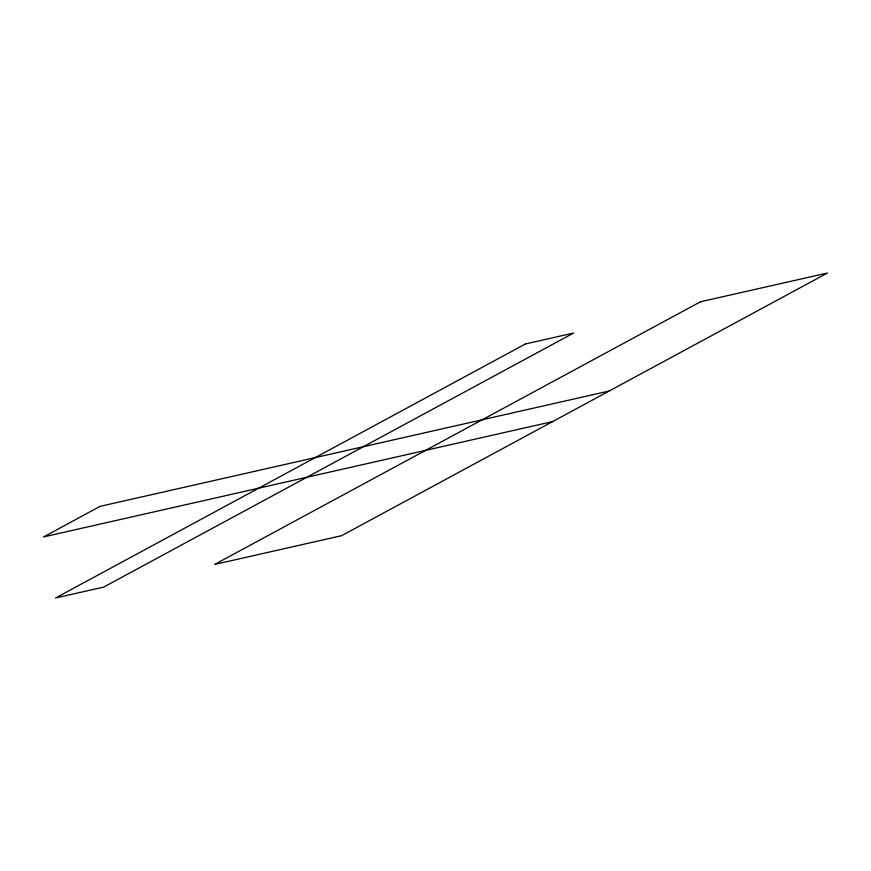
<?xml version="1.0" encoding="UTF-8"?>
<svg xmlns="http://www.w3.org/2000/svg" width="871" height="871" viewBox="0 0 871 871"><rect width="100%" height="100%" fill="white"/><g stroke="black" fill="none" stroke-linecap="round" stroke-linejoin="round"><path stroke-width="1.31" d="M609.221 391.003L100.1 506.345L43.55 536.917L552.671 421.575M525.463 343.947L55.581 597.985L103.725 587.076L573.608 333.038L525.463 343.947M700.447 301.791L214.614 564.452L341.617 535.676L827.45 273.015L700.447 301.791"/></g></svg>
